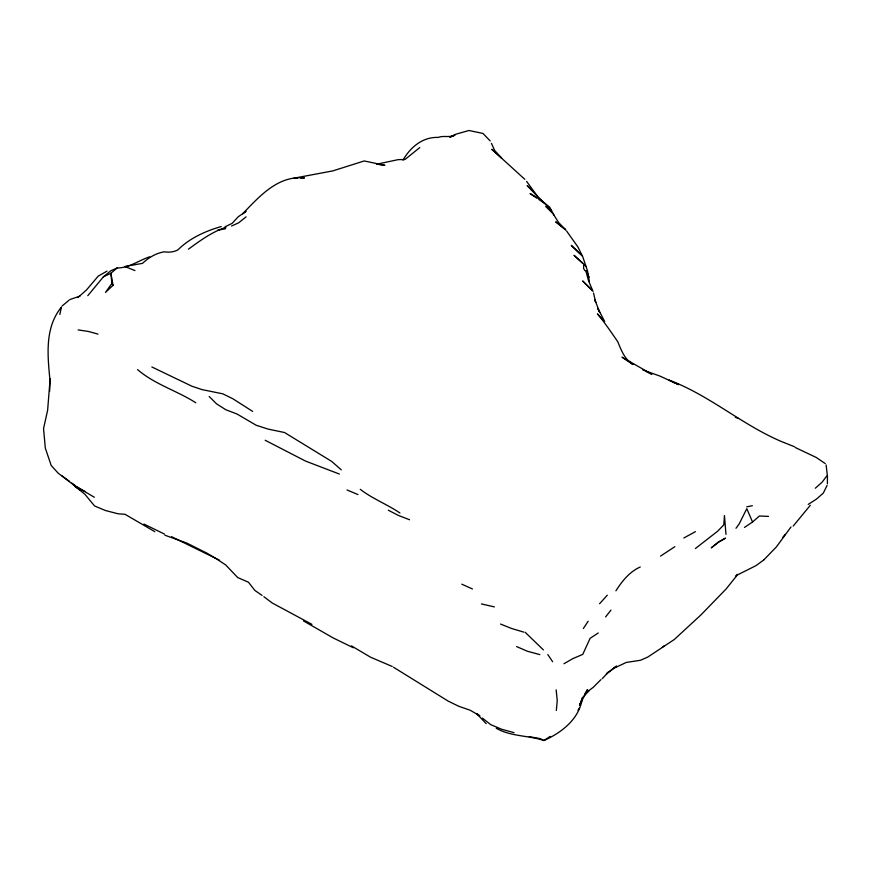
<?xml version="1.0" encoding="UTF-8"?>
<svg xmlns="http://www.w3.org/2000/svg" width="871" height="871" viewBox="0 0 871 871"><rect width="100%" height="100%" fill="white"/><g stroke="black" fill="none" stroke-linecap="round" stroke-linejoin="round"><path stroke-width="1.31" d="M827.396 483.841L827.45 475.925M49.636 391.297L50.093 378.678M50.115 378.972L47.633 410.187L43.55 428.586L45.314 448.119L51.204 465.484L58.15 473.149L74.133 485.354L94.351 497.265M556.329 710.507L557.244 700.709L556.155 689.854M59.838 314.442L61.406 307.115C44.443 327.997 47.644 355.738 50.006 380.594M496.252 728.265C511.005 736.692 528.305 735.309 543.94 740.502C562.143 732.413 579.661 718.619 582.47 697.617L579.607 705.347L587.5 689.571L584.8 694.024M579.607 705.347L581.872 699.642M827.08 485.408L823.313 493.084L816.443 499.116L808.201 504.407M578.006 710.344L579.313 708.058M790.999 526.966L776.464 546.825L763.867 559.868M583.341 628.503L588.186 621.241M615.917 590.799C622.101 581.164 629.515 571.714 640.261 566.999M87.808 295.672L103.409 276.815L110.911 273.233L111.869 283.413L105.5 292.406L113.034 285.318L110.911 273.233L117.073 268.007C129.344 267.92 138.587 260.451 149.692 256.803M735.984 528.272L739.152 523.972L746.785 508.675L752.555 522.023L744.487 527.412M599.596 603.734L607.294 595.165M402.979 160.122C410.481 147.21 422.479 136.878 438.265 137.4C443.6 135.31 449.621 137.879 454.934 135.103L450.1 137.237M605.595 616.918L610.974 610.103M782.648 537.516L785.207 534.402M793.198 526.073L810.291 505.3M602.242 678.661L608.677 671.802L606.412 673.925L616.45 666.25L613.445 668.449L626.314 662.428L640.501 660.272L647.784 657.061L674.274 639.521L700.894 614.948L726.087 589.014L737.291 575.012L756.039 565.617L763.715 560.009M582.775 697.355L588.927 690.943M735.581 576.101L737.269 574.348M600.925 679.609L593.325 687.252L587 692.01M77.889 297.577L86.534 289.923L98.194 276.151L106.991 271.153M815.31 488.228L822.126 482.175L827.319 475.25L826.111 464.94M752.555 522.023L759.425 515.991L768.505 516.405M62.113 305.982L69.201 300.07M662.385 647.273L664.235 645.738M103.409 276.815L110.835 270.75L117.073 268.007M419.757 147.58L404.917 159.545L398.254 159.622L377.383 164.053M246.079 216.868L238.665 222.802L231.544 226.025M188.43 249.193C200.014 240.701 212.143 231.828 225.85 227.32L225.382 228.801L217.565 230.227M674.862 546.672L660.534 556.101M608.513 672.096L616.45 666.25M695.417 548.512L717.584 531.266L723.79 524.875L724.454 515.556L725.968 534.348M598.246 632.977L590.103 638.334L582.764 654.382L572.672 658.705L563.951 663.746M550.178 736.42L543.94 740.502L540.042 738.586L529.252 736.659M683.833 537.995L695.428 531.648M450.024 137.085L455.936 134.178L468.957 130.498L482.991 133.448L490.166 140.928M225.034 226.808L232.165 223.335L238.142 216.835L246.036 211.359L242.606 213.831C259.188 196.704 277.893 175.18 304.447 177.945L300.822 178.13M70.061 299.472L79.947 296.096M221.18 226.58C205.229 231.142 189.736 238.164 177.771 249.977C173.383 252.209 168.822 252.481 164.053 251.828C155.811 253.298 148.527 257.664 142.506 263.358L124.825 266.493L134.951 270.565M293.854 178.196L332.646 170.934L364.209 160.961L384.906 165.305L379.604 164.695M746.741 506.846L752.359 505.713M294.768 178.435L297.196 178.315M376.403 164.096L381.16 164.412M78.129 329.913L88.526 331.47L97.988 334.094M481.413 603.93L494.39 606.902M539.857 654.622L527.401 651.247L516.601 646.576M514.064 732.663L501.642 729.256L490.765 724.65L482.382 718.107M164.967 535.24L186.71 543.025L207.135 553.27L216.639 558.942L225.698 564.963L237.718 577.56L248.496 582.242L254.811 590.396L262.008 595.383M523.776 632.128L511.636 628.503L500.553 624.061M642.907 370.023L659.815 376.032L678.585 384.655L669.102 380.137C710.344 395.554 743.399 426.093 784.085 442.62M339.352 474.031L305.579 461.097L265.165 440.258M409.577 519.758L398.352 515.425L388.292 510.177M784.629 442.784L794.744 446.845M392.2 666.457L370.523 657.191L351.459 645.879M735.298 417.198L738.499 418.537M347.061 489.981L357.959 494.576M164.554 534.119L143.911 524.048M151.837 366.963L191.979 386.245L202.181 389.642L222.856 393.844L232.873 398.776L252.623 411.384M461.793 584.18L472.452 588.948M795.397 447.574L816.279 457.482L825.229 463.579M646.38 371.677L651.846 374.247L622.025 357.154L632.749 364.503M219.459 560.205L171.565 536.699M353.354 647.774L333.299 637.997L303.478 620.914M311.938 624.365L272.209 602.993L263.869 596.689M393.485 667.24L448.336 701.199L458.658 706.229L470.253 710.279L479.899 715.853M84.944 491.505L74.133 485.354L84.923 494.314L94.569 505.964L105.489 510.537L118.108 513.792L124.999 514.282L154.788 531.648M399.941 513.008C387.17 504.287 372.505 498.811 360.278 489.328M195.79 402.761C176.933 390.654 154.798 384.449 137.596 369.631M75.189 486.802L80.84 490.515M478.843 715.145L476.72 713.73L486.192 723.649M536.71 198.044L530.08 193.591L540.02 199.35L549.721 207.178L554.032 215.279M538.931 199.524L544.451 203.226L551.506 210.804M71.792 483.057L74.895 485.332M62.015 475.849L69.615 481.456M632.858 364.23C624.529 359.407 621.252 350.066 617.735 341.693C611.202 332.178 604.659 322.542 597.419 313.887L604.692 321.519L597.789 308.345L599.683 312.362L594.915 299.896L595.699 302.389L593.532 293.081M565.442 229.563L555.72 221.833L565.812 229.998L558.627 222.519L553.412 214.342M341.29 469.85L331.655 461.39L284.534 432.528L268.116 429.098L256.226 425.277L237.075 414.041L225.807 409.729L216.574 403.85L209.192 396.523M524.81 179.317L491.832 149.311L501.663 158.119L494.695 150.476L491.429 143.345M582.361 263.064L574.022 255.312L583.646 263.891L583.603 268.464L584.931 270.674M584.212 264.784L586.063 266.515L587.587 271.186L589.46 281.856M543.373 649.886L525.148 632.259M580.87 254.561L571.311 245.415L582.525 256.194L586.063 266.515M592.171 290.228L582.623 280.952L593.042 291.393L588.513 280.745L585.835 270.87L586.662 271.131L588.948 277.326L587.609 275.116M544.451 203.226L527.162 185.523L537.135 195.866L526.574 181.353M545.682 206.46L553.085 213.765M547.815 654.578L552.628 661.742M566.596 231.022L577.8 246.798L582.525 256.194M111.869 283.413L113.034 285.318M718.357 542.132L711.269 547.859L718.608 542.089L725.554 538.115L718.357 542.132"/></g></svg>
